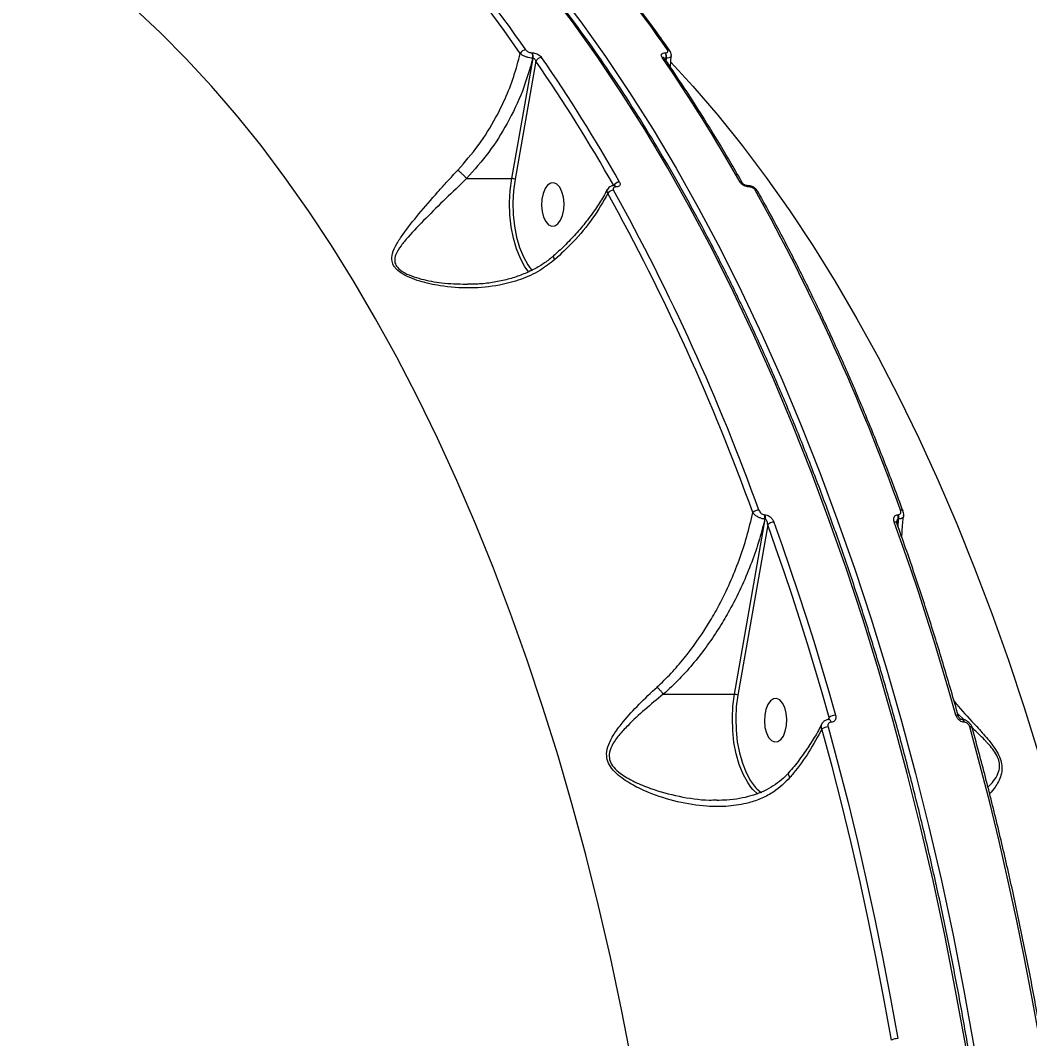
# Model space of a CAD drawing. Header units: millimetres. Extents: x -7735 to 7893, y -6545 to 6034.
# Drawn here: x 3309.5 to 3517.8, y 400.4 to 610.5 of the extents above; entities that cross this region are included whole.
import ezdxf

# ---------------------------------------------------------------- set-up
doc = ezdxf.new("R2010")
doc.units = ezdxf.units.MM
doc.layers.add('DIKOM_ОБЪЕКТ', color=7, linetype='Continuous')
doc.layers.add('DIKOM_РАЗМЕР_ОБЪЕКТА', color=7, linetype='Continuous')
doc.styles.add('style1', font='arial.ttf', dxfattribs={"width": 0.8})
doc.dimstyles.new('1-50', dxfattribs={"dimtxt": 300, "dimasz": 200, "dimexe": 100, "dimexo": 0, "dimgap": 100, "dimtad": 1, "dimtxsty": 'style1', "dimcen": 200, "dimclrd": 7, "dimclre": 7, "dimclrt": 7, "dimadec": 1, "dimazin": 2, "dimtfac": 1, "dimtmove": 0, "dimatfit": 2, "dimfxl": 0, "dimlwd": 25, "dimlwe": 18, "dimarcsym": 0})

# ---------------------------------------------------------------- blocks, each defined once
blk = doc.blocks.new('*D0')
at = {"layer": 'Defpoints', "color": 0, "transparency": 16777216}
for p in [(5893.22, 882.1), (-4595.74, 266.13), (5893.22, -5840.17)]:
    blk.add_point(p, dxfattribs=at)
at = {"layer": 'DIKOM_РАЗМЕР_ОБЪЕКТА', "color": 7, "lineweight": 18, "transparency": 16777216}
for p, q in [((5893.22, 882.1), (5893.22, -5940.17)), ((-4595.74, 266.13), (-4595.74, -5940.17))]:
    blk.add_line(p, q, dxfattribs=at)
at = {"layer": 'DIKOM_РАЗМЕР_ОБЪЕКТА', "color": 7, "lineweight": 25, "transparency": 16777216}
blk.add_line((-4395.74, -5840.17), (5693.22, -5840.17), dxfattribs=at)
at = {"layer": 'DIKOM_РАЗМЕР_ОБЪЕКТА', "color": 7, "transparency": 16777216}
for points in [[(-4395.74, -5806.84), (-4395.74, -5873.51), (-4595.74, -5840.17)], [(5693.22, -5806.84), (5693.22, -5873.51), (5893.22, -5840.17)]]:
    blk.add_solid(points, dxfattribs=at)
at = {"layer": 'DIKOM_РАЗМЕР_ОБЪЕКТА', "color": 7, "transparency": 16777216, "insert": (648.74, -5587), "char_height": 300, "attachment_point": 5, "style": 'style1'}
blk.add_mtext('10450', dxfattribs=at)

msp = doc.modelspace()

# ---------------------------------------------------------------- linework, layer by layer
at = {"layer": 'DIKOM_ОБЪЕКТ', "color": 7, "linetype": 'Continuous', "lineweight": 15}
for p, q in [((3415.103, 603.827), (3415.171, 603.827)), ((3442.6, 603.827), (3442.669, 603.827)), ((3443.696, 600.846), (3443.869, 603.213)), ((3410.944, 577.896), (3415.352, 602.697)), ((3415.944, 602.085), (3411.616, 577.733)), ((3415.352, 602.697), (3415.283, 602.697)), ((3442.781, 602.697), (3442.713, 602.31)), ((3442.85, 602.697), (3442.781, 602.697)), ((3442.83, 602.136), (3442.85, 602.697)), ((3401.611, 577.896), (3410.944, 577.896)), ((3432.142, 576.416), (3432.095, 576.416)), ((3432.49, 576.154), (3432.443, 576.154)), ((3459.619, 576.416), (3459.572, 576.416)), ((3459.966, 576.154), (3459.919, 576.154)), ((3401.588, 556.102), (3401.8, 556.091)), ((3463.12, 508.532), (3463.209, 508.532)), ((3490.638, 508.532), (3490.727, 508.532)), ((3456.934, 471.478), (3463.276, 507.632)), ((3463.767, 506.437), (3457.607, 471.316)), ((3463.276, 507.632), (3463.187, 507.632)), ((3490.426, 506.767), (3490.423, 506.776)), ((3490.705, 507.632), (3490.511, 506.526)), ((3490.696, 506.007), (3490.794, 507.632)), ((3490.794, 507.632), (3490.705, 507.632)), ((3442.225, 471.478), (3456.934, 471.478)), ((3476.281, 466.249), (3476.465, 466.668)), ((3504.311, 466.2), (3502.991, 467.468)), ((3476.431, 466.255), (3476.403, 466.255)), ((3476.884, 465.731), (3476.856, 465.731)), ((3503.889, 466.255), (3503.86, 466.255)), ((3504.342, 465.731), (3504.313, 465.731))]:
    msp.add_line(p, q, dxfattribs=at)
at = {"layer": 'DIKOM_ОБЪЕКТ', "color": 7, "linetype": 'Continuous', "lineweight": 15, "flags": 128}
for points in [[(3504.639, 398.895), (3502.568, 410.402), (3500.327, 421.787), (3497.916, 433.041), (3495.337, 444.155), (3492.594, 455.118), (3489.688, 465.923), (3486.622, 476.559), (3483.398, 487.018), (3480.019, 497.291), (3476.488, 507.369), (3472.808, 517.244), (3468.982, 526.908), (3465.013, 536.352), (3460.905, 545.568), (3456.66, 554.549), (3452.283, 563.287), (3447.777, 571.775), (3443.147, 580.005), (3438.395, 587.971), (3433.526, 595.666), (3428.545, 603.084), (3423.454, 610.217), (3418.26, 617.061)], [(3419.974, 617.061), (3425.169, 610.217), (3430.259, 603.084), (3435.241, 595.666), (3440.11, 587.971), (3444.861, 580.005), (3449.492, 571.775), (3453.998, 563.287), (3458.374, 554.549), (3462.619, 545.568), (3466.727, 536.352), (3470.696, 526.908), (3474.522, 517.244), (3478.203, 507.369), (3481.734, 497.291), (3485.112, 487.018), (3488.336, 476.559), (3491.403, 465.923), (3494.308, 455.118), (3497.052, 444.155), (3499.63, 433.041), (3502.041, 421.787), (3504.283, 410.402), (3506.354, 398.895)], [(3435.709, 395.545), (3433.59, 406.446), (3431.301, 417.217), (3428.844, 427.847), (3426.221, 438.326), (3423.434, 448.645), (3420.487, 458.795), (3417.381, 468.765), (3414.121, 478.547), (3410.708, 488.131), (3407.146, 497.508), (3403.439, 506.67), (3399.59, 515.609), (3395.602, 524.315), (3391.479, 532.781), (3387.225, 540.999), (3382.843, 548.962), (3378.339, 556.661), (3373.716, 564.09), (3368.979, 571.241), (3364.131, 578.109), (3359.178, 584.687), (3354.123, 590.968), (3348.973, 596.947), (3343.73, 602.618), (3338.402, 607.976), (3332.991, 613.017)], [(3443.79, 601.87), (3448.318, 596.947), (3453.469, 590.968), (3458.523, 584.687), (3463.477, 578.109), (3468.324, 571.241), (3473.062, 564.09), (3477.685, 556.661), (3482.189, 548.962), (3486.57, 540.999), (3490.824, 532.781), (3494.947, 524.315), (3498.935, 515.609), (3502.785, 506.67), (3506.492, 497.508), (3510.054, 488.131), (3513.467, 478.547), (3516.727, 468.765), (3519.832, 458.795)], [(3414.325, 558.742), (3413.661, 559.679), (3412.713, 561.404), (3411.912, 563.39), (3411.276, 565.591), (3410.82, 567.953), (3410.555, 570.424), (3410.487, 572.943), (3410.618, 575.453), (3410.944, 577.896)], [(3411.616, 577.733), (3411.3, 575.365), (3411.173, 572.931), (3411.239, 570.488), (3411.496, 568.093), (3411.938, 565.802), (3412.554, 563.668), (3413.331, 561.742), (3414.251, 560.069), (3415.132, 558.869)], [(3421.418, 570.293), (3421.663, 571.482), (3421.726, 572.757), (3421.601, 574.015), (3421.299, 575.153), (3420.844, 576.08), (3420.273, 576.721), (3419.631, 577.023), (3418.972, 576.962), (3418.349, 576.543), (3417.812, 575.8), (3417.404, 574.793), (3417.159, 573.604), (3417.096, 572.329), (3417.221, 571.071), (3417.523, 569.933), (3417.978, 569.006), (3418.55, 568.365), (3419.191, 568.063), (3419.85, 568.124), (3420.473, 568.543), (3421.01, 569.286), (3421.418, 570.293)], [(3476.465, 466.668), (3475.004, 471.787), (3473.506, 476.865), (3471.972, 481.902), (3470.402, 486.897), (3468.796, 491.849), (3467.155, 496.757), (3465.478, 501.62), (3463.767, 506.437)], [(3465.046, 507.011), (3466.761, 502.182), (3468.442, 497.307), (3470.087, 492.388), (3471.697, 487.424), (3473.271, 482.417), (3474.808, 477.368), (3476.31, 472.278), (3477.774, 467.147)], [(3502.632, 467.147), (3501.168, 472.278), (3499.666, 477.368), (3498.129, 482.417), (3496.555, 487.424), (3494.945, 492.388), (3493.3, 497.307), (3491.619, 502.182), (3489.904, 507.011)], [(3460.316, 452.324), (3459.651, 453.261), (3458.703, 454.987), (3457.902, 456.973), (3457.266, 459.173), (3456.81, 461.536), (3456.545, 464.006), (3456.477, 466.525), (3456.608, 469.036), (3456.934, 471.478)], [(3457.607, 471.316), (3457.29, 468.948), (3457.163, 466.514), (3457.229, 464.07), (3457.486, 461.675), (3457.928, 459.384), (3458.545, 457.251), (3459.322, 455.325), (3460.241, 453.651), (3461.281, 452.27), (3461.556, 451.974)], [(3467.409, 463.875), (3467.654, 465.064), (3467.716, 466.339), (3467.592, 467.597), (3467.289, 468.736), (3466.834, 469.663), (3466.263, 470.303), (3465.622, 470.605), (3464.963, 470.544), (3464.339, 470.125), (3463.802, 469.382), (3463.394, 468.375), (3463.149, 467.186), (3463.086, 465.911), (3463.211, 464.654), (3463.514, 463.515), (3463.969, 462.588), (3464.54, 461.948), (3465.181, 461.646), (3465.84, 461.707), (3466.464, 462.126), (3467.001, 462.869), (3467.409, 463.875)], [(3489.3, 400.14), (3487.813, 408.405), (3486.238, 416.607), (3484.576, 424.744), (3482.826, 432.812), (3480.989, 440.807), (3479.067, 448.725), (3477.061, 456.564), (3474.97, 464.32)], [(3476.245, 464.758), (3478.341, 456.985), (3480.352, 449.129), (3482.278, 441.193), (3484.118, 433.18), (3485.872, 425.095), (3487.539, 416.94), (3489.117, 408.72), (3490.607, 400.437)], [(3519.853, 400.437), (3518.364, 408.72), (3516.785, 416.94), (3515.119, 425.095), (3513.365, 433.18), (3511.524, 441.193), (3509.598, 449.129), (3507.587, 456.985), (3505.492, 464.758)], [(3506.002, 464.552), (3505.997, 464.566), (3505.954, 464.632), (3505.878, 464.686), (3505.774, 464.726), (3505.643, 464.75), (3505.492, 464.758)], [(3461.704, 450.895), (3460.724, 451.836), (3460.316, 452.324)], [(3461.556, 451.974), (3462.417, 451.212), (3462.456, 451.182)]]:
    msp.add_lwpolyline(points, dxfattribs=at)
at = {"layer": 'DIKOM_ОБЪЕКТ', "color": 7, "linetype": 'Continuous', "lineweight": 15}
for centre, radius, start, end in [((3210.898, 465.228), 244.736, 34.4552, 49.01533), ((3211.585, 465.665), 245.283, 34.45535, 49.01513), ((3240.831, 465.665), 245.283, 34.45535, 49.01513), ((3413.895, 603.108), 1.33, 92.49631, 154.04717), ((3413.704, 603.024), 1.613, 348.29011, 29.85461), ((3413.773, 603.024), 1.612, 348.29216, 29.87614), ((3441.202, 603.024), 1.612, 348.29216, 29.87614), ((3441.269, 603.024), 1.614, 348.31462, 29.85368), ((3443.122, 603.838), 0.6, 37.78965, 93.72609), ((3417.163, 601.562), 1.326, 92.32021, 156.75852), ((3133.784, 407.677), 342.649, 29.50393, 34.56685), ((3134.229, 407.985), 343.522, 29.50447, 34.56658), ((3442.004, 602.284), 0.604, 37.75549, 93.50465), ((3159.196, 408.055), 343.393, 29.50314, 34.56714), ((3410.959, 576.486), 1.41, 62.23419, 90.62296), ((3433.243, 575.754), 1.413, 91.6119, 151.60975), ((3432.048, 575.991), 0.427, 22.38389, 83.63776), ((3432.097, 575.993), 0.424, 22.25136, 84.56873), ((3458.113, 576.598), 0.571, 34.3305, 95.22077), ((3459.526, 575.993), 0.425, 22.31797, 84.57622), ((3459.57, 575.99), 0.429, 22.44857, 82.74664), ((3432.009, 574.038), 1.437, 91.83105, 148.36256), ((3034.021, 354.759), 453.692, 19.86968, 29.0114), ((3034.35, 354.969), 454.664, 19.86927, 29.01162), ((3461.261, 574.905), 0.572, 34.31566, 95.14904), ((3063.597, 354.969), 454.664, 19.86927, 29.01162), ((3461.966, 507.746), 1.752, 90.60611, 136.09955), ((3461.407, 507.952), 1.808, 349.81778, 18.70088), ((3461.497, 507.953), 1.807, 349.79171, 18.69674), ((3488.927, 507.953), 1.807, 349.79171, 18.69674), ((3489.014, 507.952), 1.808, 349.81778, 18.70088), ((3491.271, 508.976), 0.527, 32.82167, 98.34494), ((3465.052, 505.285), 1.725, 90.19041, 138.12199), ((3489.984, 506.496), 0.52, 32.54008, 98.86), ((3456.949, 470.067), 1.411, 62.24583, 90.61132), ((3477.763, 465.146), 2.001, 89.69303, 130.46489), ((3502.725, 466.645), 0.511, 35.12275, 100.49486), ((3476.248, 462.675), 2.084, 90.08075, 127.84929), ((3476.261, 465.676), 0.597, 5.26361, 76.10171), ((3476.295, 465.679), 0.591, 5.04334, 77.36813), ((3503.725, 465.679), 0.59, 5.02371, 77.50554), ((3503.746, 465.675), 0.598, 5.3105, 75.81487), ((3490.593, 397.467), 2.97, 89.73259, 115.81857)]:
    msp.add_arc(centre, radius, start, end, dxfattribs=at)
for points, knots in [([(3516.216, 267.127), (3516.209, 269.147), (3516.189, 275.006), (3516.031, 284.701), (3515.689, 296.2), (3515.182, 307.676), (3514.513, 319.121), (3513.683, 330.527), (3512.693, 341.883), (3511.541, 353.183), (3510.231, 364.418), (3508.762, 375.578), (3507.135, 386.657), (3505.353, 397.645), (3503.416, 408.534), (3501.326, 419.316), (3499.084, 429.983), (3496.692, 440.528), (3494.151, 450.941), (3491.464, 461.215), (3488.634, 471.343), (3485.66, 481.316), (3482.546, 491.129), (3479.295, 500.772), (3475.908, 510.238), (3472.389, 519.522), (3468.739, 528.615), (3464.961, 537.511), (3461.059, 546.203), (3457.035, 554.685), (3452.892, 562.95), (3448.633, 570.992), (3444.262, 578.805), (3439.781, 586.383), (3435.194, 593.721), (3430.504, 600.812), (3425.715, 607.651), (3420.831, 614.234), (3415.854, 620.555), (3410.789, 626.609), (3405.64, 632.392), (3400.41, 637.9), (3395.103, 643.127), (3389.723, 648.07), (3384.275, 652.726), (3378.762, 657.09), (3373.189, 661.16), (3367.56, 664.931), (3361.88, 668.406), (3356.151, 671.558), (3351.532, 673.896), (3348.811, 675.073), (3348.029, 675.412)], [0, 0, 0, 0, 0.010755, 0.031188, 0.0516215, 0.072055, 0.0924886, 0.1129222, 0.1333561, 0.15379, 0.1742241, 0.1946586, 0.2150931, 0.2355279, 0.2559631, 0.2763985, 0.2968344, 0.3172704, 0.337707, 0.358144, 0.3785814, 0.3990193, 0.4194576, 0.4398965, 0.460336, 0.480776, 0.5012165, 0.5216576, 0.5420995, 0.5625418, 0.5829848, 0.6034283, 0.6238724, 0.644317, 0.6647621, 0.6852074, 0.705653, 0.7260987, 0.7465444, 0.7669897, 0.7874344, 0.807878, 0.8283206, 0.8487614, 0.8692003, 0.8896364, 0.9100693, 0.9304985, 0.9509233, 0.9713432, 0.9917581, 1, 1, 1, 1]), ([(3443.597, 604.205), (3442.754, 605.398), (3440.311, 608.857), (3436.192, 614.386), (3431.215, 620.703), (3426.147, 626.75), (3420.996, 632.527), (3415.764, 638.028), (3410.455, 643.246), (3405.906, 647.431), (3403.118, 649.831), (3402.143, 650.67)], [0, 0, 0, 0, 0.0652733, 0.1892967, 0.3133244, 0.4373493, 0.5613707, 0.6853862, 0.8093934, 0.9333913, 1, 1, 1, 1]), ([(3399.79, 579.614), (3401.247, 581.283), (3404.199, 584.661), (3407.341, 589.735), (3409.709, 594.532), (3411.452, 598.938), (3412.282, 602.1), (3412.699, 603.69)], [0, 0, 0, 0, 0.23988096, 0.48587564, 0.63942385, 0.81854885, 1, 1, 1, 1]), ([(3415.283, 602.697), (3415.181, 602.704), (3414.887, 602.724), (3414.333, 602.839), (3413.68, 603.063), (3413.084, 603.362), (3412.827, 603.581), (3412.699, 603.69)], [0, 0, 0, 0, 0.1131191, 0.3259289, 0.5480078, 0.7754116, 1, 1, 1, 1]), ([(3413.837, 604.437), (3413.897, 604.365), (3414.016, 604.223), (3414.304, 604.034), (3414.626, 603.897), (3414.903, 603.834), (3415.051, 603.829), (3415.103, 603.827)], [0, 0, 0, 0, 0.2288096, 0.4578238, 0.6785157, 0.8883463, 1, 1, 1, 1]), ([(3415.171, 603.827), (3415.248, 603.824), (3415.474, 603.816), (3415.899, 603.719), (3416.395, 603.507), (3416.835, 603.217), (3417.018, 602.997), (3417.109, 602.887)], [0, 0, 0, 0, 0.10828968, 0.32046516, 0.54306674, 0.77158508, 1, 1, 1, 1]), ([(3441.967, 602.887), (3441.918, 602.971), (3441.809, 603.158), (3441.798, 603.424), (3441.933, 603.647), (3442.202, 603.798), (3442.468, 603.817), (3442.6, 603.827)], [0, 0, 0, 0, 0.1741947, 0.3895815, 0.5958193, 0.797862, 1, 1, 1, 1]), ([(3442.669, 603.827), (3442.756, 603.833), (3442.932, 603.846), (3443.109, 603.944), (3443.196, 604.09), (3443.187, 604.262), (3443.115, 604.383), (3443.083, 604.437)], [0, 0, 0, 0, 0.2038859, 0.4080332, 0.6135032, 0.8265791, 1, 1, 1, 1]), ([(3443.857, 603.213), (3443.86, 603.195), (3443.879, 603.083), (3443.715, 602.919), (3443.379, 602.748), (3443.026, 602.714), (3442.85, 602.697)], [0, 0, 0, 0, 0.0596544, 0.3723132, 0.6858856, 1, 1, 1, 1]), ([(3443.853, 603.217), (3443.864, 603.262), (3443.911, 603.453), (3443.81, 603.802), (3443.707, 604.089), (3443.596, 604.205), (3443.595, 604.206)], [0, 0, 0, 0, 0.1286484, 0.5490312, 0.995126, 1, 1, 1, 1]), ([(3415.283, 602.697), (3414.63, 600.422), (3413.306, 595.813), (3410.161, 589.303), (3406.314, 583.185), (3403.192, 579.673), (3401.611, 577.896)], [0, 0, 0, 0, 0.25165054, 0.50985875, 0.75187126, 1, 1, 1, 1]), ([(3415.944, 602.085), (3415.92, 602.156), (3415.874, 602.295), (3415.748, 602.481), (3415.606, 602.612), (3415.494, 602.669), (3415.415, 602.692), (3415.377, 602.695), (3415.352, 602.697)], [0, 0, 0, 0, 0.2554207, 0.49897749, 0.71680065, 0.86162572, 0.90708995, 1, 1, 1, 1]), ([(3442.487, 602.648), (3442.482, 602.656), (3442.474, 602.667), (3442.477, 602.661), (3442.478, 602.659)], [0, 0, 0, 0, 0.6754498, 1, 1, 1, 1]), ([(3458.584, 576.92), (3457.809, 578.273), (3455.562, 582.198), (3451.758, 588.51), (3447.172, 595.757), (3444.037, 600.367), (3442.482, 602.654)], [0, 0, 0, 0, 0.1498885, 0.4347114, 0.7195436, 1, 1, 1, 1]), ([(3442.781, 602.697), (3442.743, 602.693), (3442.697, 602.688), (3442.619, 602.648), (3442.585, 602.608), (3442.556, 602.573)], [0, 0, 0, 0, 0.3987998, 0.48382, 1, 1, 1, 1]), ([(3419.825, 561.161), (3418.816, 560.376), (3416.649, 558.69), (3412.757, 556.957), (3407.945, 555.661), (3402.329, 555.149), (3396.763, 555.548), (3392.594, 556.452), (3389.886, 557.41), (3388.103, 558.317), (3387.11, 559.168), (3386.498, 559.986), (3386.094, 560.98), (3386.275, 562.582), (3387.148, 564.413), (3388.923, 567.082), (3391.735, 570.574), (3394.939, 574.284), (3397.678, 577.345), (3399.084, 578.855), (3399.79, 579.614)], [0, 0, 0, 0, 0.05905556, 0.12677108, 0.19653051, 0.28999651, 0.38619507, 0.45277154, 0.48643344, 0.52090736, 0.54891459, 0.55425123, 0.58004836, 0.61521268, 0.66173668, 0.70949543, 0.80614183, 0.90560652, 0.95255529, 1, 1, 1, 1]), ([(3401.609, 577.896), (3401.609, 577.896), (3400.164, 576.451), (3397.212, 573.697), (3393.146, 569.622), (3390.073, 566.475), (3388.033, 564.025), (3386.99, 562.391), (3386.65, 560.931), (3386.983, 560.026), (3387.546, 559.295), (3388.506, 558.539), (3390.244, 557.752), (3392.925, 556.93), (3396.73, 556.2), (3399.871, 556.137), (3401.588, 556.102)], [0, 0, 0, 0, 0.0000229, 0.1388319, 0.2813254, 0.4275296, 0.4947213, 0.5630267, 0.6112723, 0.6455618, 0.6526448, 0.6903088, 0.7374433, 0.7864468, 0.8832958, 1, 1, 1, 1]), ([(3401.609, 577.896), (3401.477, 578.043), (3401.213, 578.335), (3400.722, 578.817), (3400.284, 579.213), (3399.976, 579.471), (3399.838, 579.578), (3399.79, 579.614)], [0, 0, 0, 0, 0.248795, 0.497589, 0.7463826, 0.9126944, 1, 1, 1, 1]), ([(3401.611, 577.896), (3401.611, 577.896), (3401.61, 577.896), (3401.61, 577.896), (3401.609, 577.896), (3401.609, 577.896)], [0, 0, 0, 0, 0.46079085, 0.85320709, 1, 1, 1, 1]), ([(3430.644, 575.647), (3430.388, 575.156), (3429.677, 573.793), (3428.229, 571.564), (3426.334, 568.98), (3424.185, 566.443), (3421.937, 564.071), (3420.318, 562.606), (3419.563, 561.923)], [0, 0, 0, 0, 0.1021448, 0.2839122, 0.4672774, 0.6520027, 0.8376701, 1, 1, 1, 1]), ([(3432.096, 576.416), (3432.096, 576.416), (3431.877, 576.434), (3431.474, 576.342), (3430.972, 576.069), (3430.783, 575.777), (3430.695, 575.641)], [0, 0, 0, 0, 0.00042318, 0.38826067, 0.7151601, 1, 1, 1, 1]), ([(3432.443, 576.154), (3432.381, 576.151), (3432.225, 576.142), (3432.029, 576.06), (3431.897, 575.907), (3431.863, 575.704), (3431.93, 575.551), (3431.963, 575.475)], [0, 0, 0, 0, 0.1422353, 0.3570721, 0.5716149, 0.7857363, 1, 1, 1, 1]), ([(3432.224, 576.423), (3432.221, 576.421), (3432.217, 576.418), (3432.16, 576.418), (3432.138, 576.418)], [0, 0, 0, 0, 0.6167226, 1, 1, 1, 1]), ([(3433.203, 577.167), (3433.253, 577.053), (3433.354, 576.826), (3433.303, 576.522), (3433.107, 576.293), (3432.814, 576.171), (3432.582, 576.159), (3432.49, 576.154)], [0, 0, 0, 0, 0.215037, 0.4299749, 0.6446797, 0.8591782, 1, 1, 1, 1]), ([(3459.919, 576.154), (3459.822, 576.159), (3459.576, 576.171), (3459.146, 576.293), (3458.69, 576.522), (3458.297, 576.826), (3458.139, 577.053), (3458.061, 577.167)], [0, 0, 0, 0, 0.1407725, 0.3553358, 0.5700365, 0.7849352, 1, 1, 1, 1]), ([(3459.568, 576.418), (3459.544, 576.418), (3459.487, 576.417), (3459.334, 576.444), (3459.137, 576.507), (3458.925, 576.611), (3458.749, 576.735), (3458.641, 576.839), (3458.592, 576.907), (3458.589, 576.913), (3458.588, 576.915)], [0, 0, 0, 0, 0.088766, 0.2207672, 0.3688176, 0.53259, 0.6971233, 0.8338135, 0.957679, 1, 1, 1, 1]), ([(3461.718, 575.221), (3461.691, 575.278), (3461.575, 575.52), (3461.186, 575.887), (3460.553, 576.253), (3459.983, 576.434), (3459.68, 576.401), (3459.624, 576.395)], [0, 0, 0, 0, 0.0780336, 0.3328849, 0.6248191, 0.9304011, 1, 1, 1, 1]), ([(3461.21, 575.475), (3461.157, 575.551), (3461.053, 575.704), (3460.791, 575.907), (3460.486, 576.06), (3460.198, 576.142), (3460.032, 576.151), (3459.966, 576.154)], [0, 0, 0, 0, 0.21422983, 0.4283988, 0.64293331, 0.85768018, 1, 1, 1, 1]), ([(3430.785, 574.792), (3429.795, 573.09), (3427.787, 569.639), (3423.978, 565.043), (3421.079, 562.333), (3419.825, 561.161)], [0, 0, 0, 0, 0.3558605, 0.721485, 1, 1, 1, 1]), ([(3430.785, 574.792), (3430.721, 574.939), (3430.593, 575.231), (3430.591, 575.52), (3430.679, 575.618), (3430.683, 575.622)], [0, 0, 0, 0, 0.4896388, 0.9789727, 1, 1, 1, 1]), ([(3491.713, 509.262), (3491.106, 510.905), (3489.346, 515.669), (3486.33, 523.413), (3482.627, 532.425), (3478.796, 541.235), (3474.842, 549.838), (3470.767, 558.229), (3466.647, 566.255), (3463.61, 571.872), (3461.982, 574.783), (3461.733, 575.228)], [0, 0, 0, 0, 0.0688405, 0.199647, 0.3304594, 0.4612759, 0.5920962, 0.7229198, 0.8537482, 0.9776938, 1, 1, 1, 1]), ([(3419.556, 561.936), (3419.424, 561.812), (3418.7, 561.131), (3417.168, 560.093), (3414.947, 558.824), (3412.464, 557.776), (3409.776, 556.95), (3406.902, 556.394), (3404.225, 556.078), (3402.504, 556.074), (3401.796, 556.073)], [0, 0, 0, 0, 0.02834248, 0.15535317, 0.28986032, 0.43171683, 0.57968842, 0.73213325, 0.88975596, 1, 1, 1, 1]), ([(3419.825, 561.161), (3419.81, 561.187), (3419.749, 561.29), (3419.631, 561.516), (3419.539, 561.773), (3419.589, 561.847), (3419.611, 561.88)], [0, 0, 0, 0, 0.071201, 0.2788323, 0.6763895, 1, 1, 1, 1]), ([(3440.942, 472.982), (3441.186, 473.208), (3442.418, 474.35), (3444.54, 476.541), (3448.106, 480.769), (3451.196, 485.291), (3454.023, 490.317), (3456.044, 494.483), (3457.938, 499.186), (3459.538, 504.02), (3460.315, 507.314), (3460.704, 508.961)], [0, 0, 0, 0, 0.0242952, 0.1222459, 0.2202157, 0.4215131, 0.511887, 0.6322339, 0.7525893, 0.8762948, 1, 1, 1, 1]), ([(3463.187, 507.632), (3463.107, 507.638), (3462.841, 507.657), (3462.354, 507.779), (3461.746, 508.044), (3461.183, 508.418), (3460.854, 508.748), (3460.725, 508.931), (3460.704, 508.961)], [0, 0, 0, 0, 0.0891765, 0.2936522, 0.4896032, 0.71636, 0.9545891, 1, 1, 1, 1]), ([(3461.948, 509.498), (3462.013, 509.359), (3462.127, 509.113), (3462.411, 508.816), (3462.701, 508.624), (3462.946, 508.541), (3463.08, 508.534), (3463.12, 508.532)], [0, 0, 0, 0, 0.3025861, 0.5346621, 0.7254154, 0.9171317, 1, 1, 1, 1]), ([(3463.209, 508.532), (3463.27, 508.529), (3463.482, 508.519), (3463.87, 508.383), (3464.334, 508.07), (3464.775, 507.602), (3464.95, 507.22), (3465.046, 507.011)], [0, 0, 0, 0, 0.0796423, 0.2756751, 0.4707722, 0.7105571, 1, 1, 1, 1]), ([(3489.904, 507.011), (3489.894, 507.039), (3489.823, 507.246), (3489.765, 507.601), (3489.833, 508.013), (3490.013, 508.303), (3490.278, 508.494), (3490.518, 508.519), (3490.638, 508.532)], [0, 0, 0, 0, 0.0392124, 0.2872225, 0.4952084, 0.6710003, 0.8352715, 1, 1, 1, 1]), ([(3490.727, 508.532), (3490.805, 508.54), (3490.961, 508.556), (3491.132, 508.679), (3491.245, 508.864), (3491.285, 509.123), (3491.247, 509.347), (3491.201, 509.479), (3491.194, 509.498)], [0, 0, 0, 0, 0.167333, 0.3344587, 0.5091464, 0.713064, 0.9577423, 1, 1, 1, 1]), ([(3491.832, 508.325), (3491.835, 508.338), (3491.886, 508.536), (3491.848, 508.865), (3491.731, 509.151), (3491.688, 509.257)], [0, 0, 0, 0, 0.0411484, 0.6436962, 1, 1, 1, 1]), ([(3463.187, 507.632), (3462.775, 506.041), (3461.95, 502.859), (3460.279, 498.108), (3458.285, 493.401), (3456.128, 489.156), (3453.825, 485.24), (3451.42, 481.65), (3448.633, 478.042), (3445.592, 474.596), (3443.346, 472.518), (3442.223, 471.479)], [0, 0, 0, 0, 0.11832545, 0.23665234, 0.35814271, 0.47962606, 0.57125749, 0.67682748, 0.78238853, 0.89120407, 1, 1, 1, 1]), ([(3463.767, 506.437), (3463.752, 506.599), (3463.726, 506.885), (3463.623, 507.245), (3463.514, 507.465), (3463.416, 507.575), (3463.345, 507.624), (3463.296, 507.63), (3463.276, 507.632)], [0, 0, 0, 0, 0.3509446, 0.6182161, 0.8028781, 0.8792399, 0.9492473, 1, 1, 1, 1]), ([(3490.437, 506.77), (3490.415, 506.82), (3490.361, 506.95), (3490.372, 507.064), (3490.37, 507.063), (3490.37, 507.063)], [0, 0, 0, 0, 0.3300581, 0.849324, 1, 1, 1, 1]), ([(3490.705, 507.632), (3490.683, 507.63), (3490.64, 507.624), (3490.557, 507.566), (3490.471, 507.435), (3490.405, 507.256), (3490.385, 507.125), (3490.377, 507.071)], [0, 0, 0, 0, 0.1027516, 0.2045189, 0.4539962, 0.7780286, 1, 1, 1, 1]), ([(3503.143, 466.939), (3502.64, 468.709), (3501.184, 473.844), (3498.664, 482.226), (3495.538, 492.023), (3492.775, 500.19), (3491.035, 505.061), (3490.423, 506.776)], [0, 0, 0, 0, 0.1293236, 0.3750454, 0.6207761, 0.8665153, 1, 1, 1, 1]), ([(3491.817, 508.329), (3491.81, 508.254), (3491.792, 508.075), (3491.589, 507.857), (3491.259, 507.681), (3490.95, 507.649), (3490.794, 507.632)], [0, 0, 0, 0, 0.19393186, 0.46169556, 0.72802127, 1, 1, 1, 1]), ([(3491.474, 503.815), (3491.519, 504.945), (3491.579, 506.443), (3491.788, 507.956), (3491.84, 508.326)], [0, 0, 0, 0, 0.75505867, 1, 1, 1, 1]), ([(3468.372, 454.323), (3467.306, 453.26), (3465.577, 451.534), (3462.577, 449.979), (3459.468, 448.894), (3455.641, 448.273), (3450.69, 448.282), (3445.099, 449.171), (3439.973, 450.792), (3435.877, 452.708), (3433.27, 454.372), (3431.54, 456.091), (3430.669, 457.623), (3430.418, 459.361), (3430.942, 461.382), (3432.199, 463.568), (3434.302, 466.306), (3437.186, 469.451), (3439.682, 471.797), (3440.942, 472.982)], [0, 0, 0, 0, 0.0742594, 0.1205069, 0.1678161, 0.2375795, 0.3094458, 0.4056702, 0.5047079, 0.5602509, 0.6168548, 0.648478, 0.6753878, 0.7024606, 0.738688, 0.7871105, 0.8368193, 0.9176542, 1, 1, 1, 1]), ([(3442.223, 471.479), (3442.107, 471.641), (3441.875, 471.965), (3441.466, 472.444), (3441.15, 472.779), (3440.991, 472.934), (3440.942, 472.982)], [0, 0, 0, 0, 0.3252438, 0.650521, 0.8925514, 1, 1, 1, 1]), ([(3442.225, 471.478), (3440.934, 470.425), (3438.332, 468.303), (3435.289, 465.497), (3433.005, 463.023), (3431.616, 461.089), (3430.961, 459.255), (3431.143, 457.678), (3431.997, 456.303), (3433.712, 454.792), (3436.31, 453.342), (3440.37, 451.689), (3445.518, 450.334), (3450.158, 449.603), (3452.739, 449.676), (3453.268, 449.691)], [0, 0, 0, 0, 0.115245, 0.2323559, 0.300047, 0.3688641, 0.416981, 0.4518006, 0.4865992, 0.5288291, 0.6059726, 0.685317, 0.8228396, 0.9636296, 1, 1, 1, 1]), ([(3442.223, 471.479), (3442.223, 471.479), (3442.223, 471.478), (3442.224, 471.478), (3442.225, 471.478), (3442.225, 471.478)], [0, 0, 0, 0, 0.3125623, 0.7362209, 1, 1, 1, 1]), ([(3502.254, 470.051), (3502.537, 469.707), (3503.931, 468.012), (3506.368, 465.457), (3508.833, 462.716), (3510.306, 460.864), (3511.286, 459.378), (3511.964, 457.82), (3512.205, 456.21), (3511.953, 454.737), (3511.409, 453.428), (3510.6, 452.09), (3509.971, 451.38), (3509.584, 450.944)], [0, 0, 0, 0, 0.0538756, 0.2653737, 0.387782, 0.4497739, 0.5135671, 0.5732586, 0.6330791, 0.7133846, 0.7930931, 0.8729907, 1, 1, 1, 1]), ([(3476.396, 466.258), (3476.416, 466.322), (3476.459, 466.454), (3476.463, 466.596), (3476.465, 466.668)], [0, 0, 0, 0, 0.4849003, 1, 1, 1, 1]), ([(3477.774, 467.147), (3477.802, 467.012), (3477.861, 466.723), (3477.79, 466.321), (3477.591, 465.993), (3477.284, 465.773), (3477.018, 465.745), (3476.884, 465.731)], [0, 0, 0, 0, 0.18900347, 0.40448354, 0.60682584, 0.80334354, 1, 1, 1, 1]), ([(3504.313, 465.731), (3504.248, 465.734), (3504.033, 465.745), (3503.64, 465.881), (3503.192, 466.199), (3502.82, 466.643), (3502.695, 466.979), (3502.632, 467.147)], [0, 0, 0, 0, 0.0931606, 0.3038428, 0.5302365, 0.7652026, 1, 1, 1, 1]), ([(3503.855, 466.257), (3503.847, 466.257), (3503.83, 466.256), (3503.744, 466.275), (3503.627, 466.327), (3503.489, 466.421), (3503.346, 466.559), (3503.225, 466.729), (3503.159, 466.87), (3503.147, 466.928), (3503.145, 466.937)], [0, 0, 0, 0, 0.0920568, 0.2056791, 0.3189522, 0.4536291, 0.6001816, 0.7736021, 0.9657943, 1, 1, 1, 1]), ([(3474.928, 465.369), (3474.881, 465.27), (3474.387, 464.217), (3473.202, 462.212), (3471.351, 459.385), (3469.633, 457.07), (3468.467, 455.733), (3468.085, 455.296)], [0, 0, 0, 0, 0.0291551, 0.3074344, 0.5861184, 0.864657, 1, 1, 1, 1]), ([(3474.97, 464.32), (3474.11, 462.734), (3472.423, 459.622), (3470.006, 456.312), (3468.596, 454.597), (3468.372, 454.323)], [0, 0, 0, 0, 0.466535, 0.9150169, 1, 1, 1, 1]), ([(3474.97, 464.32), (3474.92, 464.474), (3474.812, 464.805), (3474.823, 465.17), (3474.932, 465.324), (3474.955, 465.355)], [0, 0, 0, 0, 0.4072422, 0.8788818, 1, 1, 1, 1]), ([(3476.404, 466.241), (3476.358, 466.245), (3476.105, 466.269), (3475.646, 466.111), (3475.174, 465.788), (3475.019, 465.474), (3474.962, 465.358)], [0, 0, 0, 0, 0.07497891, 0.41730075, 0.78421897, 1, 1, 1, 1]), ([(3476.856, 465.731), (3476.765, 465.721), (3476.584, 465.701), (3476.375, 465.551), (3476.238, 465.327), (3476.187, 465.05), (3476.227, 464.851), (3476.245, 464.758)], [0, 0, 0, 0, 0.1951756, 0.3900544, 0.5932398, 0.8110894, 1, 1, 1, 1]), ([(3505.988, 464.55), (3505.976, 464.607), (3505.913, 464.908), (3505.584, 465.43), (3505, 465.956), (3504.386, 466.237), (3504.02, 466.23), (3503.891, 466.227)], [0, 0, 0, 0, 0.0617908, 0.3256455, 0.6139775, 0.8635307, 1, 1, 1, 1]), ([(3505.492, 464.758), (3505.449, 464.873), (3505.364, 465.102), (3505.11, 465.406), (3504.803, 465.626), (3504.533, 465.721), (3504.386, 465.729), (3504.342, 465.731)], [0, 0, 0, 0, 0.23364111, 0.46725202, 0.69554247, 0.90860161, 1, 1, 1, 1]), ([(3509.224, 452.343), (3509.247, 452.361), (3509.659, 452.695), (3510.44, 453.555), (3511.292, 454.933), (3511.715, 456.404), (3511.549, 457.857), (3510.909, 459.224), (3509.999, 460.482), (3509.26, 461.314), (3508.099, 462.558), (3507.056, 463.561), (3506.144, 464.438), (3505.976, 464.6)], [0, 0, 0, 0, 0.00919831, 0.16927101, 0.32796944, 0.44039405, 0.52142916, 0.60227372, 0.68418727, 0.76663096, 0.78010823, 0.9594001, 1, 1, 1, 1]), ([(3520.35, 400.288), (3520.013, 402.2), (3519.035, 407.745), (3517.3, 416.843), (3515.094, 427.538), (3512.737, 438.111), (3510.228, 448.554), (3507.969, 457.356), (3506.522, 462.65), (3506.002, 464.552)], [0, 0, 0, 0, 0.0864645, 0.2507431, 0.4150276, 0.5793139, 0.7436045, 0.9078977, 1, 1, 1, 1]), ([(3468.089, 455.31), (3467.974, 455.167), (3467.429, 454.484), (3466.226, 453.456), (3464.48, 452.234), (3462.489, 451.236), (3460.297, 450.472), (3457.896, 449.922), (3455.539, 449.61), (3453.956, 449.601), (3453.268, 449.597)], [0, 0, 0, 0, 0.0336451, 0.1603755, 0.2933044, 0.4316408, 0.5745655, 0.7205578, 0.8783764, 1, 1, 1, 1]), ([(3468.372, 454.323), (3468.358, 454.343), (3468.24, 454.513), (3468.081, 454.815), (3468.01, 455.133), (3468.096, 455.234), (3468.132, 455.276)], [0, 0, 0, 0, 0.0465801, 0.3949513, 0.7492078, 1, 1, 1, 1])]:
    msp.add_open_spline(points, degree=3, knots=knots, dxfattribs=at)

# ---------------------------------------------------------------- dimensions: what is measured, and where the dimension line sits
at = {"layer": 'DIKOM_РАЗМЕР_ОБЪЕКТА'}
dim = msp.add_linear_dim(base=(5893.216, -5840.173), p1=(-4595.736, 266.125), p2=(5893.216, 882.098), text='10450', dimstyle='1-50', dxfattribs=at)
dim.commit()
dim.dimension.update_dxf_attribs({"geometry": '*D0', "text_midpoint": (648.74, -5840.173), "dimtype": 160})

doc.saveas('drawing.dxf')
